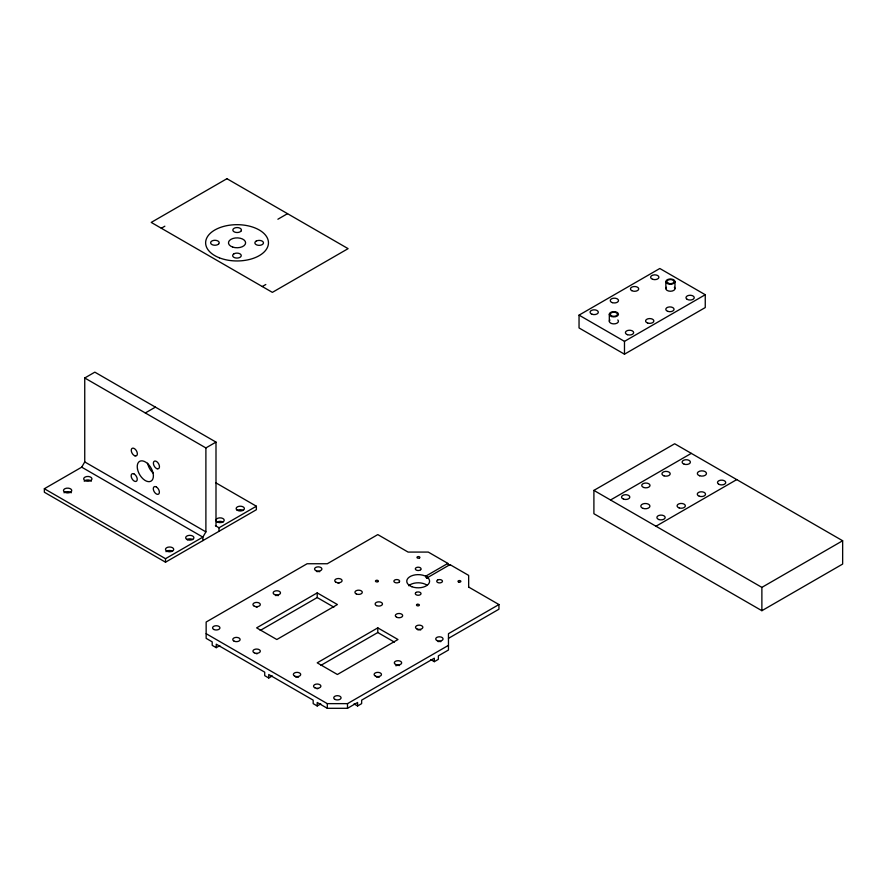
<?xml version="1.0" encoding="UTF-8"?>
<svg xmlns="http://www.w3.org/2000/svg" width="887" height="887" viewBox="0 0 887 887"><rect width="100%" height="100%" fill="white"/><g stroke="black" fill="none" stroke-linecap="round" stroke-linejoin="round"><path stroke-width="1.33" d="M215.973 482.894L256.376 506.222L256.376 509.726L165.514 562.192L44.35 492.241L44.35 488.737L81.704 467.172L84.742 461.927L84.742 377.984L94.831 372.152L215.996 442.103L215.996 526.046M84.742 377.984L205.895 447.935L205.895 531.878L202.868 537.123L202.868 540.615M161.312 228.247L164.86 226.196M277.886 219.233L287.521 213.667M262.286 286.534L265.823 284.494M145.313 412.954L155.413 407.133M205.895 447.935L215.996 442.103M579.045 315.129L659.817 268.495L705.254 294.728L705.254 307.556L624.481 354.19L579.045 327.957L579.045 315.129L624.481 341.362L705.254 294.728M44.35 488.737L165.514 558.688L202.868 537.123L81.704 467.172M215.419 525.714L219.022 527.798L256.376 506.222M468.658 587.449L468.658 575.397L449.997 564.62A1.508 0.865 60 0 1 448.933 565.241A1.508 0.865 60 0 1 447.868 563.4L428.277 552.08L408.087 552.08L377.795 534.595L327.303 563.744L307.113 563.744L206.15 622.031L206.15 638.352L212.204 641.855L212.204 645.348L216.251 647.676L219.81 645.625M317.213 592.882L256.631 627.863L276.822 639.516L337.404 604.546L317.213 592.882L317.213 597.55L260.201 630.469M449.997 564.62L427.778 577.459A1.508 0.865 60 0 1 426.98 578.191L426.714 578.069A1.508 0.865 60 0 1 425.649 576.228L447.868 563.4M216.251 647.676L216.251 644.184L264.714 672.158L264.714 675.661L268.75 677.99L272.309 675.938M593.902 490.4L674.674 443.766L842.65 540.748L842.65 564.065L761.878 610.699L593.902 513.717L593.902 490.4L761.878 587.382L842.65 540.748M377.795 627.863L317.213 662.833L337.404 674.497L397.986 639.516L377.795 627.863L377.795 632.52L320.772 665.438M610.533 500.002L691.306 453.368M268.75 677.99L268.75 674.497L313.178 700.142L313.178 703.635L317.213 705.974L320.772 703.912M448.467 638.352L498.949 609.203L498.949 604.546L448.467 633.684L448.467 650.016L438.366 655.837L438.366 659.34L434.331 661.669L430.772 659.618M206.15 633.684L327.303 703.635L347.504 703.635L448.467 645.348M655.97 526.235L736.742 479.601M317.213 705.974L317.213 702.471L327.303 708.303L347.504 708.303L357.594 702.471L357.594 705.974L354.035 703.912M357.594 705.974L361.641 703.635L361.641 700.142L434.331 658.176L434.331 661.669M468.658 587.061L498.949 604.546M425.649 576.228L427.778 577.459M84.742 461.927L205.895 531.878M317.213 597.55L333.845 607.151M377.795 632.52L394.416 642.121M761.878 587.382L761.878 610.699M674.974 281.611L674.974 288.608M665.86 281.611L665.86 288.608M624.481 341.362L624.481 354.19M609.314 314.264L609.314 321.249M426.747 576.86L426.747 578.091M347.504 703.635L347.504 708.303M327.303 703.635L327.303 708.303M219.022 527.798L219.022 531.291M165.514 558.688L165.514 562.192M617.829 319.941A4.557 2.628 0 0 1 613.871 323.888A4.557 2.628 0 0 1 609.923 319.941M674.364 287.299A4.557 2.628 0 0 1 670.417 291.246A4.557 2.628 0 0 1 666.47 287.299M166.002 551.692A4.136 2.395 0 0 1 172.521 551.193M186.858 539.54A4.136 2.395 0 0 1 192.712 539.54M84.221 481.153A4.136 2.395 0 0 1 91.394 481.153M64.03 492.817A4.136 2.395 0 0 1 71.204 492.817M217.149 522.055A4.136 2.395 0 0 1 223.003 522.055M237.339 510.391A4.136 2.395 0 0 1 243.193 510.391M153.218 473.126A11.42 6.597 60 0 1 147.586 463.191M338.036 583.191A3.681 2.129 0 0 1 339 583.202M256.254 653.719A3.681 2.129 0 0 1 257.219 653.741M376.476 677.169A3.681 2.129 0 0 1 379.292 677.213M316.836 688.7A3.681 2.129 0 0 1 317.801 688.711M295.704 677.169A3.681 2.129 0 0 1 298.52 677.213M316.914 571.66A3.681 2.129 0 0 1 319.73 571.705M275.513 595.565A3.681 2.129 0 0 1 278.33 595.609M256.254 607.096A3.681 2.129 0 0 1 257.219 607.107M408.663 585.742A11.42 6.597 0 0 1 426.747 585.021M395.824 665.771A3.681 2.129 0 0 1 399.494 665.56M438.067 641.611A3.681 2.129 0 0 1 440.883 641.656M417.877 629.958A3.681 2.129 0 0 1 420.693 630.003M218.59 244.036L217.892 244.535A4.28 2.473 0 0 1 212.104 244.635A4.28 2.473 0 0 1 211.439 241.319A4.28 2.473 0 0 1 217.104 240.643L217.98 241.042A4.28 2.473 0 0 1 218.59 244.036M240.809 231.307L240.122 231.817A4.28 2.473 0 0 1 234.944 232.161L234.057 231.762A4.28 2.473 0 0 1 233.891 228.425A4.28 2.473 0 0 1 239.634 228.037A4.28 2.473 0 0 1 240.809 231.307M233.957 253.826L233.27 254.325A4.28 2.473 0 0 0 234.445 257.607A4.28 2.473 0 0 0 240.189 257.208A4.28 2.473 0 0 0 240.022 253.87L239.135 253.471A4.28 2.473 0 0 0 233.957 253.826M256.188 241.098L255.489 241.608A4.28 2.473 0 0 0 256.099 244.601L256.975 245A4.28 2.473 0 0 0 262.641 244.313A4.28 2.473 0 0 0 261.975 240.998A4.28 2.473 0 0 0 256.188 241.098M399.194 582.072L398.729 582.415A2.861 1.652 0 0 1 394.87 582.449A2.861 1.652 0 0 1 394.46 580.231A2.861 1.652 0 0 1 398.252 579.81L398.828 580.076A2.861 1.652 0 0 1 399.194 582.072M420.638 569.72L420.161 570.053A2.861 1.652 0 0 1 416.702 570.263L416.125 569.997A2.861 1.652 0 0 1 416.058 567.769A2.861 1.652 0 0 1 419.895 567.536A2.861 1.652 0 0 1 420.638 569.72M416.191 592.394L415.726 592.727A2.861 1.652 0 0 0 416.458 594.922A2.861 1.652 0 0 0 420.294 594.689A2.861 1.652 0 0 0 420.227 592.461L419.651 592.183A2.861 1.652 0 0 0 416.191 592.394M437.635 580.043L437.158 580.375A2.861 1.652 0 0 0 437.524 582.371L438.1 582.648A2.861 1.652 0 0 0 441.892 582.216A2.861 1.652 0 0 0 441.493 579.998A2.861 1.652 0 0 0 437.635 580.043M226.939 178.697L151.222 222.415L272.376 292.366L348.103 248.648L226.939 178.697M419.529 557.923L419.252 558.078A1.43 0.82 0 0 1 417.511 558.045L417.256 557.89A1.43 0.82 0 0 1 417.489 556.781A1.43 0.82 0 0 1 419.418 556.814A1.43 0.82 0 0 1 419.529 557.923M378.017 581.606L377.751 581.761A1.43 0.82 0 0 1 375.833 581.628A1.43 0.82 0 0 1 375.888 580.508A1.43 0.82 0 0 1 377.818 580.453L378.073 580.608A1.43 0.82 0 0 1 378.017 581.606M417.112 604.38L416.835 604.524A1.43 0.82 0 0 0 416.934 605.633A1.43 0.82 0 0 0 418.864 605.677A1.43 0.82 0 0 0 419.096 604.568L418.841 604.413A1.43 0.82 0 0 0 417.112 604.38M135.035 455.874L134.259 455.53A4.28 2.473 60 0 1 131.276 450.574A4.28 2.473 60 0 1 133.815 448.323A4.28 2.473 60 0 1 137.23 452.891L137.33 453.856A4.28 2.473 60 0 1 135.035 455.874M157.176 468.757L156.389 468.414A4.28 2.473 60 0 1 153.495 464.101L153.396 463.147A4.28 2.473 60 0 1 156.201 461.329A4.28 2.473 60 0 1 159.416 466.107A4.28 2.473 60 0 1 157.176 468.757M134.247 474.09L133.46 473.736A4.28 2.473 60 0 0 131.209 476.397A4.28 2.473 60 0 0 134.425 481.175A4.28 2.473 60 0 0 137.23 479.357L137.141 478.392A4.28 2.473 60 0 0 134.247 474.09M156.378 486.974L155.591 486.63A4.28 2.473 60 0 0 153.307 488.648L153.396 489.613A4.28 2.473 60 0 0 156.822 494.181A4.28 2.473 60 0 0 159.361 491.93A4.28 2.473 60 0 0 156.378 486.974M592.117 314.286A4.136 2.395 0 0 0 598.326 312.224A4.136 2.395 0 0 0 592.117 310.151A4.136 2.395 0 0 0 592.117 314.286M631.644 290.592A4.136 2.395 0 0 0 638.573 289.517A4.136 2.395 0 0 0 633.495 286.59A4.136 2.395 0 0 0 631.644 290.592M612.307 302.633A4.136 2.395 0 0 0 618.516 300.56A4.136 2.395 0 0 0 612.307 298.487A4.136 2.395 0 0 0 612.307 302.633M647.643 323.034A4.136 2.395 0 0 0 653.863 320.961A4.136 2.395 0 0 0 647.643 318.888A4.136 2.395 0 0 0 647.643 323.034M667.844 311.37A4.136 2.395 0 0 0 674.053 309.308A4.136 2.395 0 0 0 667.844 307.235A4.136 2.395 0 0 0 667.844 311.37M627.453 334.687A4.136 2.395 0 0 0 633.662 332.625A4.136 2.395 0 0 0 627.453 330.552A4.136 2.395 0 0 0 627.453 334.687M687.181 299.34A4.136 2.395 0 0 0 694.1 298.265A4.136 2.395 0 0 0 689.033 295.338A4.136 2.395 0 0 0 687.181 299.34M652.699 279.316A4.136 2.395 0 0 0 658.908 277.243A4.136 2.395 0 0 0 652.699 275.17A4.136 2.395 0 0 0 652.699 279.316M668.288 283.263A3.57 2.062 0 0 0 673.965 281.855A3.57 2.062 0 0 0 668.998 279.727A3.57 2.062 0 0 0 668.288 283.263M611.354 315.717A3.57 2.062 0 0 0 617.319 314.796A3.57 2.062 0 0 0 612.95 312.268A3.57 2.062 0 0 0 611.354 315.717M611.598 316.537A4.557 2.628 0 0 0 618.439 314.264A4.557 2.628 0 0 0 611.598 311.98A4.557 2.628 0 0 0 611.598 316.537M667.19 283.474A4.557 2.628 0 0 0 674.819 282.299A4.557 2.628 0 0 0 669.23 279.072A4.557 2.628 0 0 0 667.19 283.474M167.521 551.459A4.136 2.395 0 0 0 173.73 549.386A4.136 2.395 0 0 0 167.521 547.323A4.136 2.395 0 0 0 167.521 551.459M84.886 480.543A4.136 2.395 0 0 0 91.804 479.479A4.136 2.395 0 0 0 86.738 476.541A4.136 2.395 0 0 0 84.886 480.543M218.002 522.31A4.136 2.395 0 0 0 224.211 520.248A4.136 2.395 0 0 0 218.002 518.174A4.136 2.395 0 0 0 218.002 522.31M237.339 510.28A4.136 2.395 0 0 0 244.269 509.205A4.136 2.395 0 0 0 239.191 506.277A4.136 2.395 0 0 0 237.339 510.28M187.711 539.795A4.136 2.395 0 0 0 193.92 537.733A4.136 2.395 0 0 0 187.711 535.659A4.136 2.395 0 0 0 187.711 539.795M64.684 492.207A4.136 2.395 0 0 0 71.614 491.132A4.136 2.395 0 0 0 66.547 488.205A4.136 2.395 0 0 0 64.684 492.207M623.605 499.159A4.136 2.395 0 0 0 629.814 497.086A4.136 2.395 0 0 0 623.605 495.024A4.136 2.395 0 0 0 623.605 499.159M643.086 508.406A4.557 2.628 0 0 0 649.927 506.122A4.557 2.628 0 0 0 643.086 503.849A4.557 2.628 0 0 0 643.086 508.406M663.997 475.842A4.136 2.395 0 0 0 670.206 473.769A4.136 2.395 0 0 0 663.997 471.707A4.136 2.395 0 0 0 663.997 475.842M643.796 487.506A4.136 2.395 0 0 0 650.016 485.433A4.136 2.395 0 0 0 643.796 483.36A4.136 2.395 0 0 0 643.796 487.506M679.143 507.907A4.136 2.395 0 0 0 685.352 505.834A4.136 2.395 0 0 0 679.143 503.761A4.136 2.395 0 0 0 679.143 507.907M658.941 519.56A4.136 2.395 0 0 0 665.161 517.498A4.136 2.395 0 0 0 658.941 515.425A4.136 2.395 0 0 0 658.941 519.56M699.333 496.243A4.136 2.395 0 0 0 705.542 494.181A4.136 2.395 0 0 0 699.333 492.108A4.136 2.395 0 0 0 699.333 496.243M718.67 484.202A4.136 2.395 0 0 0 725.599 483.138A4.136 2.395 0 0 0 720.521 480.211A4.136 2.395 0 0 0 718.67 484.202M684.187 464.189A4.136 2.395 0 0 0 690.396 462.116A4.136 2.395 0 0 0 684.187 460.043A4.136 2.395 0 0 0 684.187 464.189M699.632 475.765A4.557 2.628 0 0 0 706.473 473.481A4.557 2.628 0 0 0 699.632 471.197A4.557 2.628 0 0 0 699.632 475.765M137.485 469.023A11.42 6.597 60 0 0 150.945 481.186A11.42 6.597 60 0 0 147.519 463.546A11.42 6.597 60 0 0 137.485 469.023M219.377 257.818A31.411 18.139 0 0 0 268.373 244.147A31.411 18.139 0 0 0 223.38 226.484A31.411 18.139 0 0 0 219.377 257.818M232.649 247.063A8.571 4.945 0 0 0 245.61 242.883A8.571 4.945 0 0 0 232.86 238.503A8.571 4.945 0 0 0 232.649 247.063M336.084 582.293A3.681 2.129 0 0 0 342.049 580.985A3.681 2.129 0 0 0 337.104 578.657A3.681 2.129 0 0 0 336.084 582.293M254.303 652.832A3.681 2.129 0 0 0 260.268 651.513A3.681 2.129 0 0 0 255.323 649.184A3.681 2.129 0 0 0 254.303 652.832M411.856 586.717A11.42 6.597 0 0 0 429.574 581.639A11.42 6.597 0 0 0 413.098 575.319A11.42 6.597 0 0 0 411.856 586.717M356.286 593.946A3.681 2.129 0 0 0 362.24 592.638A3.681 2.129 0 0 0 357.295 590.31A3.681 2.129 0 0 0 356.286 593.946M314.885 687.802A3.681 2.129 0 0 0 320.85 686.494A3.681 2.129 0 0 0 315.905 684.165A3.681 2.129 0 0 0 314.885 687.802M294.695 676.138A3.681 2.129 0 0 0 300.66 674.83A3.681 2.129 0 0 0 295.704 672.501A3.681 2.129 0 0 0 294.695 676.138M396.666 617.263A3.681 2.129 0 0 0 402.631 615.955A3.681 2.129 0 0 0 397.686 613.627A3.681 2.129 0 0 0 396.666 617.263M234.113 641.168A3.681 2.129 0 0 0 240.078 639.86A3.681 2.129 0 0 0 235.133 637.531A3.681 2.129 0 0 0 234.113 641.168M213.922 629.515A3.681 2.129 0 0 0 219.887 628.196A3.681 2.129 0 0 0 214.931 625.867A3.681 2.129 0 0 0 213.922 629.515M315.894 570.629A3.681 2.129 0 0 0 321.859 569.321A3.681 2.129 0 0 0 316.914 566.993A3.681 2.129 0 0 0 315.894 570.629M274.504 594.534A3.681 2.129 0 0 0 280.458 593.226A3.681 2.129 0 0 0 275.513 590.897A3.681 2.129 0 0 0 274.504 594.534M254.303 606.198A3.681 2.129 0 0 0 260.268 604.879A3.681 2.129 0 0 0 255.323 602.55A3.681 2.129 0 0 0 254.303 606.198M335.075 699.455A3.681 2.129 0 0 0 341.04 698.147A3.681 2.129 0 0 0 336.095 695.818A3.681 2.129 0 0 0 335.075 699.455M375.467 676.138A3.681 2.129 0 0 0 381.432 674.83A3.681 2.129 0 0 0 376.476 672.501A3.681 2.129 0 0 0 375.467 676.138M437.058 640.58A3.681 2.129 0 0 0 443.023 639.272A3.681 2.129 0 0 0 438.067 636.944A3.681 2.129 0 0 0 437.058 640.58M395.657 664.485A3.681 2.129 0 0 0 401.623 663.177A3.681 2.129 0 0 0 396.677 660.848A3.681 2.129 0 0 0 395.657 664.485M416.857 628.927A3.681 2.129 0 0 0 422.822 627.619A3.681 2.129 0 0 0 417.877 625.291A3.681 2.129 0 0 0 416.857 628.927M376.476 605.61A3.681 2.129 0 0 0 382.441 604.302A3.681 2.129 0 0 0 377.485 601.974A3.681 2.129 0 0 0 376.476 605.61M458.723 582.083A1.43 0.82 0 0 0 460.863 581.373A1.43 0.82 0 0 0 458.734 580.652A1.43 0.82 0 0 0 458.723 582.083"/></g></svg>
